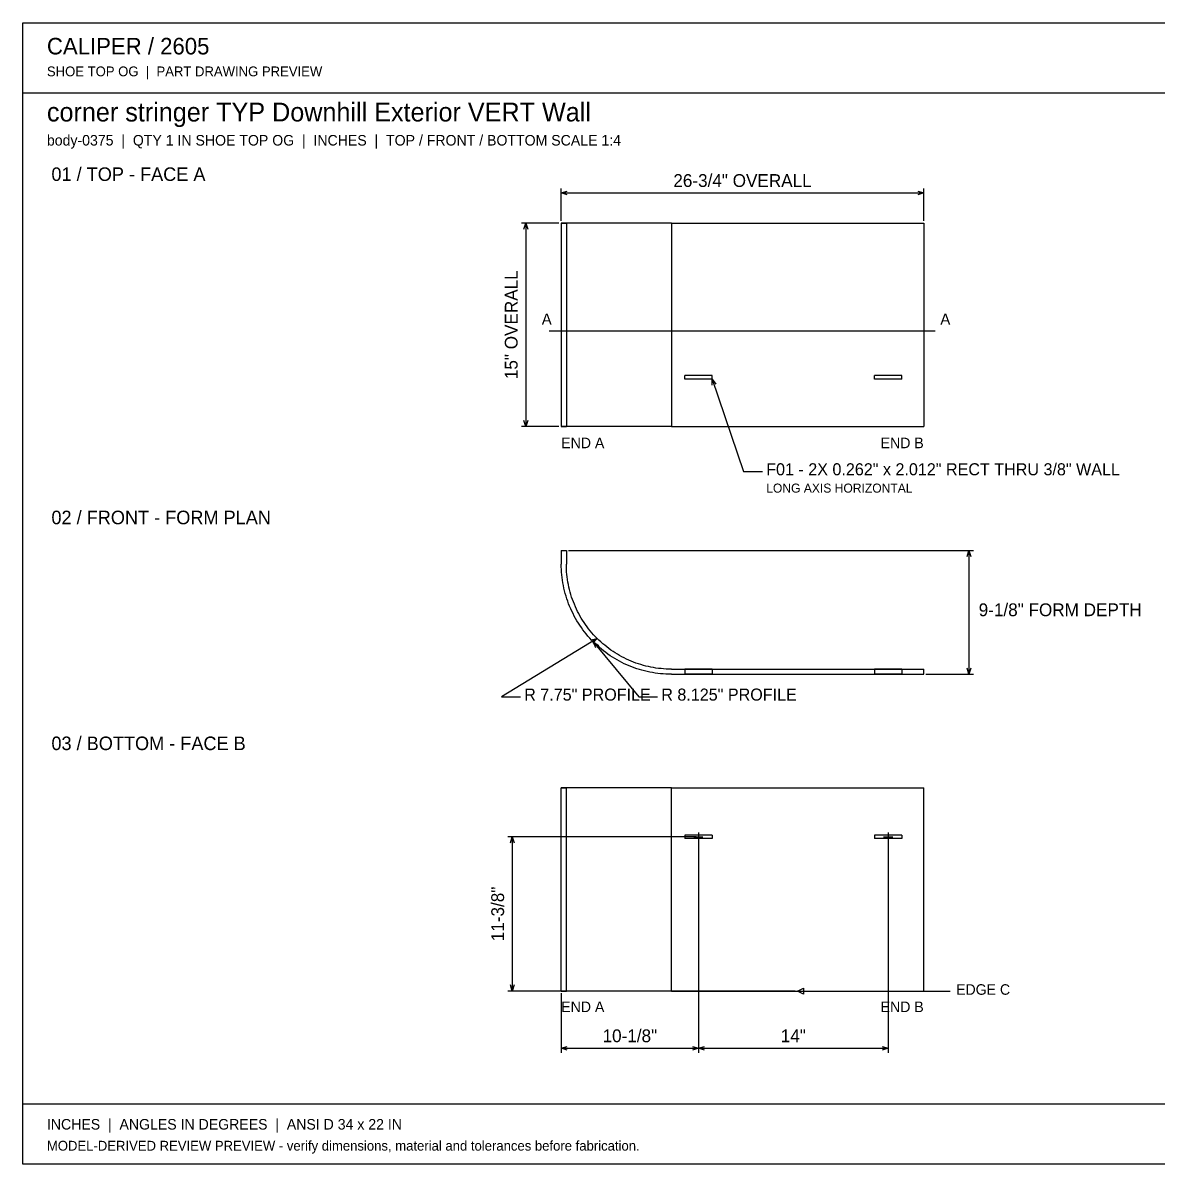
# Model space of a CAD drawing. Header units: inches. Extents: x 2 to 134, y 2 to 86.
# Drawn here: x 1.9 to 85.7, y 1.9 to 86.1 of the extents above; entities that cross this region are included whole.
import ezdxf
from ezdxf.enums import TextEntityAlignment as Align

# ---------------------------------------------------------------- set-up
doc = ezdxf.new("R2010")
doc.units = ezdxf.units.IN
doc.header["$MEASUREMENT"] = 0

msp = doc.modelspace()

# ---------------------------------------------------------------- linework, layer by layer
at = {"layer": 'ANNOTATION'}
for p, q in [((41.625, 71.5), (41.625, 73.889)), ((41.625, 73.556), (42.069, 73.694)), ((41.625, 73.556), (68.375, 73.556)), ((42.069, 73.417), (41.625, 73.556)), ((67.931, 73.694), (68.375, 73.556)), ((68.375, 73.556), (67.931, 73.417)), ((68.375, 71.5), (68.375, 73.889)), ((41.458, 71.333), (38.681, 71.333)), ((38.875, 70.889), (39.014, 71.333)), ((39.014, 71.333), (39.014, 56.333)), ((39.014, 71.333), (39.153, 70.889)), ((40.736, 63.383), (69.208, 63.383)), ((52.756, 59.827), (55.083, 53)), ((52.768, 59.362), (52.756, 59.827)), ((52.756, 59.827), (53.031, 59.451)), ((39.014, 56.333), (38.875, 56.778)), ((39.153, 56.778), (39.014, 56.333)), ((41.458, 56.333), (38.681, 56.333)), ((55.083, 53), (56.472, 53)), ((42.167, 47.167), (72.042, 47.167)), ((71.569, 46.722), (71.708, 47.167)), ((71.708, 47.167), (71.708, 38.042)), ((71.708, 47.167), (71.847, 46.722)), ((44.27, 40.687), (37.222, 36.375)), ((43.818, 40.573), (44.27, 40.687)), ((44.27, 40.687), (43.963, 40.336)), ((44.005, 40.421), (47.338, 36.375)), ((44.18, 39.99), (44.005, 40.421)), ((44.005, 40.421), (44.395, 40.167)), ((68.542, 38.042), (72.042, 38.042)), ((71.708, 38.042), (71.569, 38.486)), ((71.847, 38.486), (71.708, 38.042)), ((37.222, 36.375), (38.611, 36.375)), ((47.338, 36.375), (48.727, 36.375)), ((51.75, 26.375), (51.75, 25.708)), ((65.75, 26.375), (65.75, 25.708)), ((51.583, 26.042), (37.681, 26.042)), ((37.875, 25.597), (38.014, 26.042)), ((38.014, 26.042), (38.014, 14.667)), ((38.014, 26.042), (38.153, 25.597)), ((51.417, 26.042), (52.083, 26.042)), ((51.75, 25.875), (51.75, 10.111)), ((51.75, 25.875), (51.75, 10.111)), ((65.417, 26.042), (66.083, 26.042)), ((65.75, 25.875), (65.75, 10.111)), ((58.896, 14.667), (37.681, 14.667)), ((38.014, 14.667), (37.875, 15.111)), ((38.153, 15.111), (38.014, 14.667)), ((41.625, 14.5), (41.625, 10.111)), ((59.063, 14.667), (59.507, 14.889)), ((59.063, 14.667), (70.319, 14.667)), ((59.507, 14.444), (59.063, 14.667)), ((59.507, 14.889), (59.507, 14.444)), ((41.625, 10.444), (42.069, 10.583)), ((41.625, 10.444), (51.75, 10.444)), ((42.069, 10.306), (41.625, 10.444)), ((51.306, 10.583), (51.75, 10.444)), ((51.75, 10.444), (51.306, 10.306)), ((51.75, 10.444), (52.194, 10.583)), ((51.75, 10.444), (65.75, 10.444)), ((52.194, 10.306), (51.75, 10.444)), ((65.306, 10.583), (65.75, 10.444)), ((65.75, 10.444), (65.306, 10.306))]:
    msp.add_line(p, q, dxfattribs=at)
at = {"layer": 'OUTLINE'}
for p, q in [((1.889, 86.111), (134.111, 86.111)), ((1.889, 1.889), (1.889, 86.111)), ((1.889, 80.944), (134.111, 80.944)), ((41.625, 71.333), (41.625, 56.333)), ((41.627, 71.333), (41.625, 71.333)), ((41.625, 71.333), (42, 71.333)), ((41.625, 71.333), (41.625, 56.333)), ((41.635, 71.333), (41.627, 71.333)), ((41.647, 71.333), (41.635, 71.333)), ((41.664, 71.333), (41.647, 71.333)), ((41.686, 71.333), (41.664, 71.333)), ((41.713, 71.333), (41.686, 71.333)), ((41.745, 71.333), (41.713, 71.333)), ((41.781, 71.333), (41.745, 71.333)), ((41.822, 71.333), (41.781, 71.333)), ((41.868, 71.333), (41.822, 71.333)), ((41.919, 71.333), (41.868, 71.333)), ((41.975, 71.333), (41.919, 71.333)), ((42.035, 71.333), (41.975, 71.333)), ((42, 71.333), (42, 56.333)), ((42, 71.333), (42, 56.333)), ((42.002, 71.333), (42, 71.333)), ((42.009, 71.333), (42.002, 71.333)), ((42.021, 71.333), (42.009, 71.333)), ((42.037, 71.333), (42.021, 71.333)), ((42.1, 71.333), (42.035, 71.333)), ((42.058, 71.333), (42.037, 71.333)), ((42.084, 71.333), (42.058, 71.333)), ((42.114, 71.333), (42.084, 71.333)), ((42.169, 71.333), (42.1, 71.333)), ((42.149, 71.333), (42.114, 71.333)), ((42.188, 71.333), (42.149, 71.333)), ((42.243, 71.333), (42.169, 71.333)), ((42.232, 71.333), (42.188, 71.333)), ((42.281, 71.333), (42.232, 71.333)), ((42.322, 71.333), (42.243, 71.333)), ((42.334, 71.333), (42.281, 71.333)), ((42.405, 71.333), (42.322, 71.333)), ((42.391, 71.333), (42.334, 71.333)), ((42.453, 71.333), (42.391, 71.333)), ((42.493, 71.333), (42.405, 71.333)), ((42.519, 71.333), (42.453, 71.333)), ((42.584, 71.333), (42.493, 71.333)), ((42.59, 71.333), (42.519, 71.333)), ((42.681, 71.333), (42.584, 71.333)), ((42.665, 71.333), (42.59, 71.333)), ((42.744, 71.333), (42.665, 71.333)), ((42.781, 71.333), (42.681, 71.333)), ((42.828, 71.333), (42.744, 71.333)), ((42.886, 71.333), (42.781, 71.333)), ((42.915, 71.333), (42.828, 71.333)), ((42.994, 71.333), (42.886, 71.333)), ((43.007, 71.333), (42.915, 71.333)), ((43.107, 71.333), (42.994, 71.333)), ((43.103, 71.333), (43.007, 71.333)), ((43.202, 71.333), (43.103, 71.333)), ((43.224, 71.333), (43.107, 71.333)), ((43.306, 71.333), (43.202, 71.333)), ((43.345, 71.333), (43.224, 71.333)), ((43.414, 71.333), (43.306, 71.333)), ((43.469, 71.333), (43.345, 71.333)), ((43.525, 71.333), (43.414, 71.333)), ((43.598, 71.333), (43.469, 71.333)), ((43.64, 71.333), (43.525, 71.333)), ((43.73, 71.333), (43.598, 71.333)), ((43.759, 71.333), (43.64, 71.333)), ((43.865, 71.333), (43.73, 71.333)), ((43.882, 71.333), (43.759, 71.333)), ((44.005, 71.333), (43.865, 71.333)), ((44.008, 71.333), (43.882, 71.333)), ((44.147, 71.333), (44.005, 71.333)), ((44.137, 71.333), (44.008, 71.333)), ((44.27, 71.333), (44.137, 71.333)), ((44.294, 71.333), (44.147, 71.333)), ((44.406, 71.333), (44.27, 71.333)), ((44.443, 71.333), (44.294, 71.333)), ((44.545, 71.333), (44.406, 71.333)), ((44.596, 71.333), (44.443, 71.333)), ((44.688, 71.333), (44.545, 71.333)), ((44.751, 71.333), (44.596, 71.333)), ((44.833, 71.333), (44.688, 71.333)), ((44.91, 71.333), (44.751, 71.333)), ((44.982, 71.333), (44.833, 71.333)), ((45.072, 71.333), (44.91, 71.333)), ((45.133, 71.333), (44.982, 71.333)), ((45.236, 71.333), (45.072, 71.333)), ((45.287, 71.333), (45.133, 71.333)), ((45.403, 71.333), (45.236, 71.333)), ((45.444, 71.333), (45.287, 71.333)), ((45.573, 71.333), (45.403, 71.333)), ((45.604, 71.333), (45.444, 71.333)), ((45.745, 71.333), (45.573, 71.333)), ((45.766, 71.333), (45.604, 71.333)), ((45.92, 71.333), (45.745, 71.333)), ((45.93, 71.333), (45.766, 71.333)), ((46.097, 71.333), (45.92, 71.333)), ((46.097, 71.333), (45.93, 71.333)), ((46.276, 71.333), (46.097, 71.333)), ((46.266, 71.333), (46.097, 71.333)), ((46.436, 71.333), (46.266, 71.333)), ((46.457, 71.333), (46.276, 71.333)), ((46.609, 71.333), (46.436, 71.333)), ((46.641, 71.333), (46.457, 71.333)), ((46.784, 71.333), (46.609, 71.333)), ((46.826, 71.333), (46.641, 71.333)), ((46.961, 71.333), (46.784, 71.333)), ((47.013, 71.333), (46.826, 71.333)), ((47.139, 71.333), (46.961, 71.333)), ((47.201, 71.333), (47.013, 71.333)), ((47.319, 71.333), (47.139, 71.333)), ((47.391, 71.333), (47.201, 71.333)), ((47.5, 71.333), (47.319, 71.333)), ((47.583, 71.333), (47.391, 71.333)), ((47.683, 71.333), (47.5, 71.333)), ((47.776, 71.333), (47.583, 71.333)), ((47.867, 71.333), (47.683, 71.333)), ((47.97, 71.333), (47.776, 71.333)), ((48.052, 71.333), (47.867, 71.333)), ((48.165, 71.333), (47.97, 71.333)), ((48.238, 71.333), (48.052, 71.333)), ((48.361, 71.333), (48.165, 71.333)), ((48.425, 71.333), (48.238, 71.333)), ((48.558, 71.333), (48.361, 71.333)), ((48.613, 71.333), (48.425, 71.333)), ((48.755, 71.333), (48.558, 71.333)), ((48.801, 71.333), (48.613, 71.333)), ((48.954, 71.333), (48.755, 71.333)), ((48.99, 71.333), (48.801, 71.333)), ((49.152, 71.333), (48.954, 71.333)), ((49.18, 71.333), (48.99, 71.333)), ((49.351, 71.333), (49.152, 71.333)), ((49.37, 71.333), (49.18, 71.333)), ((49.551, 71.333), (49.351, 71.333)), ((49.56, 71.333), (49.37, 71.333)), ((49.75, 71.333), (49.551, 71.333)), ((49.75, 71.333), (49.56, 71.333)), ((49.75, 71.333), (68.375, 71.333)), ((49.75, 71.333), (49.75, 56.333)), ((49.75, 71.333), (68.375, 71.333)), ((49.75, 71.333), (49.75, 56.333)), ((68.375, 71.333), (68.375, 56.333)), ((68.375, 71.333), (68.375, 56.333)), ((50.744, 59.827), (50.744, 60.089)), ((52.756, 60.089), (50.744, 60.089)), ((50.744, 59.827), (50.744, 60.089)), ((52.756, 60.089), (50.744, 60.089)), ((52.756, 59.827), (50.744, 59.827)), ((52.756, 59.827), (50.744, 59.827)), ((52.756, 59.827), (52.756, 60.089)), ((52.756, 59.827), (52.756, 60.089)), ((66.756, 60.089), (64.744, 60.089)), ((64.744, 59.827), (64.744, 60.089)), ((64.744, 59.827), (64.744, 60.089)), ((66.756, 60.089), (64.744, 60.089)), ((66.756, 59.827), (64.744, 59.827)), ((66.756, 59.827), (64.744, 59.827)), ((66.756, 59.827), (66.756, 60.089)), ((66.756, 59.827), (66.756, 60.089)), ((41.625, 56.333), (42, 56.333)), ((41.627, 56.333), (41.625, 56.333)), ((41.635, 56.333), (41.627, 56.333)), ((41.647, 56.333), (41.635, 56.333)), ((41.664, 56.333), (41.647, 56.333)), ((41.686, 56.333), (41.664, 56.333)), ((41.713, 56.333), (41.686, 56.333)), ((41.745, 56.333), (41.713, 56.333)), ((41.781, 56.333), (41.745, 56.333)), ((41.822, 56.333), (41.781, 56.333)), ((41.868, 56.333), (41.822, 56.333)), ((41.919, 56.333), (41.868, 56.333)), ((41.975, 56.333), (41.919, 56.333)), ((42.035, 56.333), (41.975, 56.333)), ((42.002, 56.333), (42, 56.333)), ((42.009, 56.333), (42.002, 56.333)), ((42.021, 56.333), (42.009, 56.333)), ((42.037, 56.333), (42.021, 56.333)), ((42.1, 56.333), (42.035, 56.333)), ((42.058, 56.333), (42.037, 56.333)), ((42.084, 56.333), (42.058, 56.333)), ((42.114, 56.333), (42.084, 56.333)), ((42.169, 56.333), (42.1, 56.333)), ((42.149, 56.333), (42.114, 56.333)), ((42.188, 56.333), (42.149, 56.333)), ((42.243, 56.333), (42.169, 56.333)), ((42.232, 56.333), (42.188, 56.333)), ((42.281, 56.333), (42.232, 56.333)), ((42.322, 56.333), (42.243, 56.333)), ((42.334, 56.333), (42.281, 56.333)), ((42.405, 56.333), (42.322, 56.333)), ((42.391, 56.333), (42.334, 56.333)), ((42.453, 56.333), (42.391, 56.333)), ((42.493, 56.333), (42.405, 56.333)), ((42.519, 56.333), (42.453, 56.333)), ((42.584, 56.333), (42.493, 56.333)), ((42.59, 56.333), (42.519, 56.333)), ((42.681, 56.333), (42.584, 56.333)), ((42.665, 56.333), (42.59, 56.333)), ((42.744, 56.333), (42.665, 56.333)), ((42.781, 56.333), (42.681, 56.333)), ((42.828, 56.333), (42.744, 56.333)), ((42.886, 56.333), (42.781, 56.333)), ((42.915, 56.333), (42.828, 56.333)), ((42.994, 56.333), (42.886, 56.333)), ((43.007, 56.333), (42.915, 56.333)), ((43.107, 56.333), (42.994, 56.333)), ((43.103, 56.333), (43.007, 56.333)), ((43.202, 56.333), (43.103, 56.333)), ((43.224, 56.333), (43.107, 56.333)), ((43.306, 56.333), (43.202, 56.333)), ((43.345, 56.333), (43.224, 56.333)), ((43.414, 56.333), (43.306, 56.333)), ((43.469, 56.333), (43.345, 56.333)), ((43.525, 56.333), (43.414, 56.333)), ((43.598, 56.333), (43.469, 56.333)), ((43.64, 56.333), (43.525, 56.333)), ((43.73, 56.333), (43.598, 56.333)), ((43.759, 56.333), (43.64, 56.333)), ((43.865, 56.333), (43.73, 56.333)), ((43.882, 56.333), (43.759, 56.333)), ((44.005, 56.333), (43.865, 56.333)), ((44.008, 56.333), (43.882, 56.333)), ((44.147, 56.333), (44.005, 56.333)), ((44.137, 56.333), (44.008, 56.333)), ((44.27, 56.333), (44.137, 56.333)), ((44.294, 56.333), (44.147, 56.333)), ((44.406, 56.333), (44.27, 56.333)), ((44.443, 56.333), (44.294, 56.333)), ((44.545, 56.333), (44.406, 56.333)), ((44.596, 56.333), (44.443, 56.333)), ((44.688, 56.333), (44.545, 56.333)), ((44.751, 56.333), (44.596, 56.333)), ((44.833, 56.333), (44.688, 56.333)), ((44.91, 56.333), (44.751, 56.333)), ((44.982, 56.333), (44.833, 56.333)), ((45.072, 56.333), (44.91, 56.333)), ((45.133, 56.333), (44.982, 56.333)), ((45.236, 56.333), (45.072, 56.333)), ((45.287, 56.333), (45.133, 56.333)), ((45.403, 56.333), (45.236, 56.333)), ((45.444, 56.333), (45.287, 56.333)), ((45.573, 56.333), (45.403, 56.333)), ((45.604, 56.333), (45.444, 56.333)), ((45.745, 56.333), (45.573, 56.333)), ((45.766, 56.333), (45.604, 56.333)), ((45.92, 56.333), (45.745, 56.333)), ((45.93, 56.333), (45.766, 56.333)), ((46.097, 56.333), (45.92, 56.333)), ((46.097, 56.333), (45.93, 56.333)), ((46.266, 56.333), (46.097, 56.333)), ((46.276, 56.333), (46.097, 56.333)), ((46.436, 56.333), (46.266, 56.333)), ((46.457, 56.333), (46.276, 56.333)), ((46.609, 56.333), (46.436, 56.333)), ((46.641, 56.333), (46.457, 56.333)), ((46.784, 56.333), (46.609, 56.333)), ((46.826, 56.333), (46.641, 56.333)), ((46.961, 56.333), (46.784, 56.333)), ((47.013, 56.333), (46.826, 56.333)), ((47.139, 56.333), (46.961, 56.333)), ((47.201, 56.333), (47.013, 56.333)), ((47.319, 56.333), (47.139, 56.333)), ((47.391, 56.333), (47.201, 56.333)), ((47.5, 56.333), (47.319, 56.333)), ((47.583, 56.333), (47.391, 56.333)), ((47.683, 56.333), (47.5, 56.333)), ((47.776, 56.333), (47.583, 56.333)), ((47.867, 56.333), (47.683, 56.333)), ((47.97, 56.333), (47.776, 56.333)), ((48.052, 56.333), (47.867, 56.333)), ((48.165, 56.333), (47.97, 56.333)), ((48.238, 56.333), (48.052, 56.333)), ((48.361, 56.333), (48.165, 56.333)), ((48.425, 56.333), (48.238, 56.333)), ((48.558, 56.333), (48.361, 56.333)), ((48.613, 56.333), (48.425, 56.333)), ((48.755, 56.333), (48.558, 56.333)), ((48.801, 56.333), (48.613, 56.333)), ((48.954, 56.333), (48.755, 56.333)), ((48.99, 56.333), (48.801, 56.333)), ((49.152, 56.333), (48.954, 56.333)), ((49.18, 56.333), (48.99, 56.333)), ((49.351, 56.333), (49.152, 56.333)), ((49.37, 56.333), (49.18, 56.333)), ((49.551, 56.333), (49.351, 56.333)), ((49.56, 56.333), (49.37, 56.333)), ((49.75, 56.333), (49.551, 56.333)), ((49.75, 56.333), (49.56, 56.333)), ((49.75, 56.333), (68.375, 56.333)), ((49.75, 56.333), (68.375, 56.333)), ((41.625, 47.167), (42, 47.167)), ((41.625, 47.167), (42, 47.167)), ((41.625, 47.167), (41.625, 46.167)), ((41.625, 47.167), (41.625, 46.167)), ((42, 47.167), (42, 46.167)), ((42, 47.167), (42, 46.167)), ((41.627, 45.967), (41.625, 46.167)), ((41.627, 45.967), (41.625, 46.167)), ((41.635, 45.768), (41.627, 45.967)), ((41.635, 45.768), (41.627, 45.967)), ((41.647, 45.569), (41.635, 45.768)), ((41.647, 45.569), (41.635, 45.768)), ((41.664, 45.37), (41.647, 45.569)), ((41.664, 45.37), (41.647, 45.569)), ((42.002, 45.976), (42, 46.167)), ((42.002, 45.976), (42, 46.167)), ((42.009, 45.786), (42.002, 45.976)), ((42.009, 45.786), (42.002, 45.976)), ((42.021, 45.597), (42.009, 45.786)), ((42.021, 45.597), (42.009, 45.786)), ((42.037, 45.407), (42.021, 45.597)), ((42.037, 45.407), (42.021, 45.597)), ((41.686, 45.172), (41.664, 45.37)), ((41.686, 45.172), (41.664, 45.37)), ((41.713, 44.974), (41.686, 45.172)), ((41.713, 44.974), (41.686, 45.172)), ((41.745, 44.778), (41.713, 44.974)), ((41.745, 44.778), (41.713, 44.974)), ((41.781, 44.582), (41.745, 44.778)), ((41.781, 44.582), (41.745, 44.778)), ((42.058, 45.218), (42.037, 45.407)), ((42.058, 45.218), (42.037, 45.407)), ((42.084, 45.03), (42.058, 45.218)), ((42.084, 45.03), (42.058, 45.218)), ((42.114, 44.842), (42.084, 45.03)), ((42.114, 44.842), (42.084, 45.03)), ((42.149, 44.655), (42.114, 44.842)), ((42.149, 44.655), (42.114, 44.842)), ((42.188, 44.469), (42.149, 44.655)), ((42.188, 44.469), (42.149, 44.655)), ((41.822, 44.386), (41.781, 44.582)), ((41.822, 44.386), (41.781, 44.582)), ((41.868, 44.192), (41.822, 44.386)), ((41.868, 44.192), (41.822, 44.386)), ((41.919, 44), (41.868, 44.192)), ((41.919, 44), (41.868, 44.192)), ((41.975, 43.808), (41.919, 44)), ((41.975, 43.808), (41.919, 44)), ((42.035, 43.618), (41.975, 43.808)), ((42.035, 43.618), (41.975, 43.808)), ((42.232, 44.284), (42.188, 44.469)), ((42.232, 44.284), (42.188, 44.469)), ((42.281, 44.1), (42.232, 44.284)), ((42.281, 44.1), (42.232, 44.284)), ((42.334, 43.917), (42.281, 44.1)), ((42.334, 43.917), (42.281, 44.1)), ((42.391, 43.736), (42.334, 43.917)), ((42.391, 43.736), (42.334, 43.917)), ((42.1, 43.429), (42.035, 43.618)), ((42.1, 43.429), (42.035, 43.618)), ((42.169, 43.243), (42.1, 43.429)), ((42.169, 43.243), (42.1, 43.429)), ((42.243, 43.057), (42.169, 43.243)), ((42.243, 43.057), (42.169, 43.243)), ((42.322, 42.874), (42.243, 43.057)), ((42.322, 42.874), (42.243, 43.057)), ((42.453, 43.556), (42.391, 43.736)), ((42.453, 43.556), (42.391, 43.736)), ((42.519, 43.377), (42.453, 43.556)), ((42.519, 43.377), (42.453, 43.556)), ((42.59, 43.201), (42.519, 43.377)), ((42.59, 43.201), (42.519, 43.377)), ((42.665, 43.026), (42.59, 43.201)), ((42.665, 43.026), (42.59, 43.201)), ((42.744, 42.853), (42.665, 43.026)), ((42.744, 42.853), (42.665, 43.026)), ((42.405, 42.693), (42.322, 42.874)), ((42.405, 42.693), (42.322, 42.874)), ((42.493, 42.514), (42.405, 42.693)), ((42.493, 42.514), (42.405, 42.693)), ((42.584, 42.337), (42.493, 42.514)), ((42.584, 42.337), (42.493, 42.514)), ((42.681, 42.162), (42.584, 42.337)), ((42.681, 42.162), (42.584, 42.337)), ((42.781, 41.99), (42.681, 42.162)), ((42.781, 41.99), (42.681, 42.162)), ((42.828, 42.682), (42.744, 42.853)), ((42.828, 42.682), (42.744, 42.853)), ((42.915, 42.513), (42.828, 42.682)), ((42.915, 42.513), (42.828, 42.682)), ((43.007, 42.347), (42.915, 42.513)), ((43.007, 42.347), (42.915, 42.513)), ((43.103, 42.182), (43.007, 42.347)), ((43.103, 42.182), (43.007, 42.347)), ((43.202, 42.02), (43.103, 42.182)), ((43.202, 42.02), (43.103, 42.182)), ((42.886, 41.82), (42.781, 41.99)), ((42.886, 41.82), (42.781, 41.99)), ((42.994, 41.653), (42.886, 41.82)), ((42.994, 41.653), (42.886, 41.82)), ((43.107, 41.488), (42.994, 41.653)), ((43.107, 41.488), (42.994, 41.653)), ((43.224, 41.327), (43.107, 41.488)), ((43.224, 41.327), (43.107, 41.488)), ((43.306, 41.861), (43.202, 42.02)), ((43.306, 41.861), (43.202, 42.02)), ((43.345, 41.168), (43.224, 41.327)), ((43.345, 41.168), (43.224, 41.327)), ((43.414, 41.704), (43.306, 41.861)), ((43.414, 41.704), (43.306, 41.861)), ((43.525, 41.55), (43.414, 41.704)), ((43.525, 41.55), (43.414, 41.704)), ((43.64, 41.399), (43.525, 41.55)), ((43.64, 41.399), (43.525, 41.55)), ((43.759, 41.25), (43.64, 41.399)), ((43.759, 41.25), (43.64, 41.399)), ((43.469, 41.012), (43.345, 41.168)), ((43.469, 41.012), (43.345, 41.168)), ((43.598, 40.86), (43.469, 41.012)), ((43.598, 40.86), (43.469, 41.012)), ((43.73, 40.71), (43.598, 40.86)), ((43.73, 40.71), (43.598, 40.86)), ((43.865, 40.564), (43.73, 40.71)), ((43.865, 40.564), (43.73, 40.71)), ((43.882, 41.105), (43.759, 41.25)), ((43.882, 41.105), (43.759, 41.25)), ((44.005, 40.421), (43.865, 40.564)), ((44.005, 40.421), (43.865, 40.564)), ((44.008, 40.962), (43.882, 41.105)), ((44.008, 40.962), (43.882, 41.105)), ((44.137, 40.823), (44.008, 40.962)), ((44.137, 40.823), (44.008, 40.962)), ((44.27, 40.687), (44.137, 40.823)), ((44.27, 40.687), (44.137, 40.823)), ((44.406, 40.554), (44.27, 40.687)), ((44.406, 40.554), (44.27, 40.687)), ((44.545, 40.424), (44.406, 40.554)), ((44.545, 40.424), (44.406, 40.554)), ((44.147, 40.282), (44.005, 40.421)), ((44.147, 40.282), (44.005, 40.421)), ((44.294, 40.146), (44.147, 40.282)), ((44.294, 40.146), (44.147, 40.282)), ((44.443, 40.014), (44.294, 40.146)), ((44.443, 40.014), (44.294, 40.146)), ((44.596, 39.886), (44.443, 40.014)), ((44.596, 39.886), (44.443, 40.014)), ((44.688, 40.298), (44.545, 40.424)), ((44.688, 40.298), (44.545, 40.424)), ((44.751, 39.761), (44.596, 39.886)), ((44.751, 39.761), (44.596, 39.886)), ((44.833, 40.176), (44.688, 40.298)), ((44.833, 40.176), (44.688, 40.298)), ((44.91, 39.641), (44.751, 39.761)), ((44.91, 39.641), (44.751, 39.761)), ((44.982, 40.057), (44.833, 40.176)), ((44.982, 40.057), (44.833, 40.176)), ((45.072, 39.524), (44.91, 39.641)), ((45.072, 39.524), (44.91, 39.641)), ((45.133, 39.942), (44.982, 40.057)), ((45.133, 39.942), (44.982, 40.057)), ((45.287, 39.83), (45.133, 39.942)), ((45.287, 39.83), (45.133, 39.942)), ((45.444, 39.723), (45.287, 39.83)), ((45.444, 39.723), (45.287, 39.83)), ((45.604, 39.619), (45.444, 39.723)), ((45.604, 39.619), (45.444, 39.723)), ((45.766, 39.519), (45.604, 39.619)), ((45.766, 39.519), (45.604, 39.619)), ((45.236, 39.411), (45.072, 39.524)), ((45.236, 39.411), (45.072, 39.524)), ((45.403, 39.302), (45.236, 39.411)), ((45.403, 39.302), (45.236, 39.411)), ((45.573, 39.198), (45.403, 39.302)), ((45.573, 39.198), (45.403, 39.302)), ((45.745, 39.097), (45.573, 39.198)), ((45.745, 39.097), (45.573, 39.198)), ((45.92, 39.001), (45.745, 39.097)), ((45.92, 39.001), (45.745, 39.097)), ((45.93, 39.423), (45.766, 39.519)), ((45.93, 39.423), (45.766, 39.519)), ((46.097, 38.909), (45.92, 39.001)), ((46.097, 38.909), (45.92, 39.001)), ((46.097, 39.332), (45.93, 39.423)), ((46.097, 39.332), (45.93, 39.423)), ((46.266, 39.244), (46.097, 39.332)), ((46.266, 39.244), (46.097, 39.332)), ((46.276, 38.822), (46.097, 38.909)), ((46.276, 38.822), (46.097, 38.909)), ((46.436, 39.161), (46.266, 39.244)), ((46.436, 39.161), (46.266, 39.244)), ((46.457, 38.739), (46.276, 38.822)), ((46.457, 38.739), (46.276, 38.822)), ((46.609, 39.082), (46.436, 39.161)), ((46.609, 39.082), (46.436, 39.161)), ((46.784, 39.007), (46.609, 39.082)), ((46.784, 39.007), (46.609, 39.082)), ((46.961, 38.936), (46.784, 39.007)), ((46.961, 38.936), (46.784, 39.007)), ((47.139, 38.87), (46.961, 38.936)), ((47.139, 38.87), (46.961, 38.936)), ((47.319, 38.808), (47.139, 38.87)), ((47.319, 38.808), (47.139, 38.87)), ((47.5, 38.75), (47.319, 38.808)), ((47.5, 38.75), (47.319, 38.808)), ((47.683, 38.697), (47.5, 38.75)), ((47.683, 38.697), (47.5, 38.75)), ((46.641, 38.66), (46.457, 38.739)), ((46.641, 38.66), (46.457, 38.739)), ((46.826, 38.586), (46.641, 38.66)), ((46.826, 38.586), (46.641, 38.66)), ((47.013, 38.517), (46.826, 38.586)), ((47.013, 38.517), (46.826, 38.586)), ((47.201, 38.452), (47.013, 38.517)), ((47.201, 38.452), (47.013, 38.517)), ((47.391, 38.392), (47.201, 38.452)), ((47.391, 38.392), (47.201, 38.452)), ((47.583, 38.336), (47.391, 38.392)), ((47.583, 38.336), (47.391, 38.392)), ((47.776, 38.285), (47.583, 38.336)), ((47.776, 38.285), (47.583, 38.336)), ((47.867, 38.649), (47.683, 38.697)), ((47.867, 38.649), (47.683, 38.697)), ((47.97, 38.239), (47.776, 38.285)), ((47.97, 38.239), (47.776, 38.285)), ((48.052, 38.605), (47.867, 38.649)), ((48.052, 38.605), (47.867, 38.649)), ((48.165, 38.198), (47.97, 38.239)), ((48.165, 38.198), (47.97, 38.239)), ((48.238, 38.566), (48.052, 38.605)), ((48.238, 38.566), (48.052, 38.605)), ((48.361, 38.161), (48.165, 38.198)), ((48.361, 38.161), (48.165, 38.198)), ((48.425, 38.531), (48.238, 38.566)), ((48.425, 38.531), (48.238, 38.566)), ((48.558, 38.13), (48.361, 38.161)), ((48.558, 38.13), (48.361, 38.161)), ((48.613, 38.501), (48.425, 38.531)), ((48.613, 38.501), (48.425, 38.531)), ((48.755, 38.103), (48.558, 38.13)), ((48.755, 38.103), (48.558, 38.13)), ((48.801, 38.475), (48.613, 38.501)), ((48.801, 38.475), (48.613, 38.501)), ((48.954, 38.081), (48.755, 38.103)), ((48.954, 38.081), (48.755, 38.103)), ((48.99, 38.454), (48.801, 38.475)), ((48.99, 38.454), (48.801, 38.475)), ((49.152, 38.064), (48.954, 38.081)), ((49.152, 38.064), (48.954, 38.081)), ((49.18, 38.438), (48.99, 38.454)), ((49.18, 38.438), (48.99, 38.454)), ((49.351, 38.051), (49.152, 38.064)), ((49.351, 38.051), (49.152, 38.064)), ((49.37, 38.426), (49.18, 38.438)), ((49.37, 38.426), (49.18, 38.438)), ((49.551, 38.044), (49.351, 38.051)), ((49.551, 38.044), (49.351, 38.051)), ((49.56, 38.419), (49.37, 38.426)), ((49.56, 38.419), (49.37, 38.426)), ((49.75, 38.042), (49.551, 38.044)), ((49.75, 38.042), (49.551, 38.044)), ((49.75, 38.417), (49.56, 38.419)), ((49.75, 38.417), (49.56, 38.419)), ((49.75, 38.417), (68.375, 38.417)), ((49.75, 38.417), (68.375, 38.417)), ((49.75, 38.042), (68.375, 38.042)), ((49.75, 38.042), (68.375, 38.042)), ((50.744, 38.417), (50.744, 38.042)), ((50.744, 38.417), (50.744, 38.042)), ((52.756, 38.417), (50.744, 38.417)), ((52.756, 38.417), (50.744, 38.417)), ((52.756, 38.042), (50.744, 38.042)), ((52.756, 38.042), (50.744, 38.042)), ((52.756, 38.417), (52.756, 38.042)), ((52.756, 38.417), (52.756, 38.042)), ((64.744, 38.417), (64.744, 38.042)), ((64.744, 38.417), (64.744, 38.042)), ((66.756, 38.417), (64.744, 38.417)), ((66.756, 38.417), (64.744, 38.417)), ((66.756, 38.042), (64.744, 38.042)), ((66.756, 38.042), (64.744, 38.042)), ((66.756, 38.417), (66.756, 38.042)), ((66.756, 38.417), (66.756, 38.042)), ((68.375, 38.042), (68.375, 38.417)), ((68.375, 38.042), (68.375, 38.417)), ((41.625, 14.667), (41.625, 29.667)), ((41.625, 29.667), (42, 29.667)), ((41.627, 29.667), (41.625, 29.667)), ((41.625, 14.667), (41.625, 29.667)), ((41.635, 29.667), (41.627, 29.667)), ((41.647, 29.667), (41.635, 29.667)), ((41.664, 29.667), (41.647, 29.667)), ((41.686, 29.667), (41.664, 29.667)), ((41.713, 29.667), (41.686, 29.667)), ((41.745, 29.667), (41.713, 29.667)), ((41.781, 29.667), (41.745, 29.667)), ((41.822, 29.667), (41.781, 29.667)), ((41.868, 29.667), (41.822, 29.667)), ((41.919, 29.667), (41.868, 29.667)), ((41.975, 29.667), (41.919, 29.667)), ((42.035, 29.667), (41.975, 29.667)), ((42.002, 29.667), (42, 29.667)), ((42, 14.667), (42, 29.667)), ((42, 14.667), (42, 29.667)), ((42.009, 29.667), (42.002, 29.667)), ((42.021, 29.667), (42.009, 29.667)), ((42.037, 29.667), (42.021, 29.667)), ((42.1, 29.667), (42.035, 29.667)), ((42.058, 29.667), (42.037, 29.667)), ((42.084, 29.667), (42.058, 29.667)), ((42.114, 29.667), (42.084, 29.667)), ((42.169, 29.667), (42.1, 29.667)), ((42.149, 29.667), (42.114, 29.667)), ((42.188, 29.667), (42.149, 29.667)), ((42.243, 29.667), (42.169, 29.667)), ((42.232, 29.667), (42.188, 29.667)), ((42.281, 29.667), (42.232, 29.667)), ((42.322, 29.667), (42.243, 29.667)), ((42.334, 29.667), (42.281, 29.667)), ((42.405, 29.667), (42.322, 29.667)), ((42.391, 29.667), (42.334, 29.667)), ((42.453, 29.667), (42.391, 29.667)), ((42.493, 29.667), (42.405, 29.667)), ((42.519, 29.667), (42.453, 29.667)), ((42.584, 29.667), (42.493, 29.667)), ((42.59, 29.667), (42.519, 29.667)), ((42.681, 29.667), (42.584, 29.667)), ((42.665, 29.667), (42.59, 29.667)), ((42.744, 29.667), (42.665, 29.667)), ((42.781, 29.667), (42.681, 29.667)), ((42.828, 29.667), (42.744, 29.667)), ((42.886, 29.667), (42.781, 29.667)), ((42.915, 29.667), (42.828, 29.667)), ((42.994, 29.667), (42.886, 29.667)), ((43.007, 29.667), (42.915, 29.667)), ((43.107, 29.667), (42.994, 29.667)), ((43.103, 29.667), (43.007, 29.667)), ((43.202, 29.667), (43.103, 29.667)), ((43.224, 29.667), (43.107, 29.667)), ((43.306, 29.667), (43.202, 29.667)), ((43.345, 29.667), (43.224, 29.667)), ((43.414, 29.667), (43.306, 29.667)), ((43.469, 29.667), (43.345, 29.667)), ((43.525, 29.667), (43.414, 29.667)), ((43.598, 29.667), (43.469, 29.667)), ((43.64, 29.667), (43.525, 29.667)), ((43.73, 29.667), (43.598, 29.667)), ((43.759, 29.667), (43.64, 29.667)), ((43.865, 29.667), (43.73, 29.667)), ((43.882, 29.667), (43.759, 29.667)), ((44.005, 29.667), (43.865, 29.667)), ((44.008, 29.667), (43.882, 29.667)), ((44.147, 29.667), (44.005, 29.667)), ((44.137, 29.667), (44.008, 29.667)), ((44.27, 29.667), (44.137, 29.667)), ((44.294, 29.667), (44.147, 29.667)), ((44.406, 29.667), (44.27, 29.667)), ((44.443, 29.667), (44.294, 29.667)), ((44.545, 29.667), (44.406, 29.667)), ((44.596, 29.667), (44.443, 29.667)), ((44.688, 29.667), (44.545, 29.667)), ((44.751, 29.667), (44.596, 29.667)), ((44.833, 29.667), (44.688, 29.667)), ((44.91, 29.667), (44.751, 29.667)), ((44.982, 29.667), (44.833, 29.667)), ((45.072, 29.667), (44.91, 29.667)), ((45.133, 29.667), (44.982, 29.667)), ((45.236, 29.667), (45.072, 29.667)), ((45.287, 29.667), (45.133, 29.667)), ((45.403, 29.667), (45.236, 29.667)), ((45.444, 29.667), (45.287, 29.667)), ((45.573, 29.667), (45.403, 29.667)), ((45.604, 29.667), (45.444, 29.667)), ((45.745, 29.667), (45.573, 29.667)), ((45.766, 29.667), (45.604, 29.667)), ((45.92, 29.667), (45.745, 29.667)), ((45.93, 29.667), (45.766, 29.667)), ((46.097, 29.667), (45.92, 29.667)), ((46.097, 29.667), (45.93, 29.667)), ((46.266, 29.667), (46.097, 29.667)), ((46.276, 29.667), (46.097, 29.667)), ((46.436, 29.667), (46.266, 29.667)), ((46.457, 29.667), (46.276, 29.667)), ((46.609, 29.667), (46.436, 29.667)), ((46.641, 29.667), (46.457, 29.667)), ((46.784, 29.667), (46.609, 29.667)), ((46.826, 29.667), (46.641, 29.667)), ((46.961, 29.667), (46.784, 29.667)), ((47.013, 29.667), (46.826, 29.667)), ((47.139, 29.667), (46.961, 29.667)), ((47.201, 29.667), (47.013, 29.667)), ((47.319, 29.667), (47.139, 29.667)), ((47.391, 29.667), (47.201, 29.667)), ((47.5, 29.667), (47.319, 29.667)), ((47.583, 29.667), (47.391, 29.667)), ((47.683, 29.667), (47.5, 29.667)), ((47.776, 29.667), (47.583, 29.667)), ((47.867, 29.667), (47.683, 29.667)), ((47.97, 29.667), (47.776, 29.667)), ((48.052, 29.667), (47.867, 29.667)), ((48.165, 29.667), (47.97, 29.667)), ((48.238, 29.667), (48.052, 29.667)), ((48.361, 29.667), (48.165, 29.667)), ((48.425, 29.667), (48.238, 29.667)), ((48.558, 29.667), (48.361, 29.667)), ((48.613, 29.667), (48.425, 29.667)), ((48.755, 29.667), (48.558, 29.667)), ((48.801, 29.667), (48.613, 29.667)), ((48.954, 29.667), (48.755, 29.667)), ((48.99, 29.667), (48.801, 29.667)), ((49.152, 29.667), (48.954, 29.667)), ((49.18, 29.667), (48.99, 29.667)), ((49.351, 29.667), (49.152, 29.667)), ((49.37, 29.667), (49.18, 29.667)), ((49.551, 29.667), (49.351, 29.667)), ((49.56, 29.667), (49.37, 29.667)), ((49.75, 29.667), (49.551, 29.667)), ((49.75, 29.667), (49.56, 29.667)), ((49.75, 14.667), (49.75, 29.667)), ((49.75, 29.667), (68.375, 29.667)), ((49.75, 29.667), (68.375, 29.667)), ((49.75, 14.667), (49.75, 29.667)), ((68.375, 14.667), (68.375, 29.667)), ((68.375, 14.667), (68.375, 29.667)), ((50.744, 26.173), (50.744, 25.911)), ((50.744, 26.173), (50.744, 25.911)), ((52.756, 26.173), (50.744, 26.173)), ((52.756, 26.173), (50.744, 26.173)), ((52.756, 26.173), (52.756, 25.911)), ((52.756, 26.173), (52.756, 25.911)), ((64.744, 26.173), (64.744, 25.911)), ((66.756, 26.173), (64.744, 26.173)), ((64.744, 26.173), (64.744, 25.911)), ((66.756, 26.173), (64.744, 26.173)), ((66.756, 26.173), (66.756, 25.911)), ((66.756, 26.173), (66.756, 25.911)), ((52.756, 25.911), (50.744, 25.911)), ((52.756, 25.911), (50.744, 25.911)), ((66.756, 25.911), (64.744, 25.911)), ((66.756, 25.911), (64.744, 25.911)), ((41.627, 14.667), (41.625, 14.667)), ((41.625, 14.667), (42, 14.667)), ((41.635, 14.667), (41.627, 14.667)), ((41.647, 14.667), (41.635, 14.667)), ((41.664, 14.667), (41.647, 14.667)), ((41.686, 14.667), (41.664, 14.667)), ((41.713, 14.667), (41.686, 14.667)), ((41.745, 14.667), (41.713, 14.667)), ((41.781, 14.667), (41.745, 14.667)), ((41.822, 14.667), (41.781, 14.667)), ((41.868, 14.667), (41.822, 14.667)), ((41.919, 14.667), (41.868, 14.667)), ((41.975, 14.667), (41.919, 14.667)), ((42.035, 14.667), (41.975, 14.667)), ((42.002, 14.667), (42, 14.667)), ((42.009, 14.667), (42.002, 14.667)), ((42.021, 14.667), (42.009, 14.667)), ((42.037, 14.667), (42.021, 14.667)), ((42.1, 14.667), (42.035, 14.667)), ((42.058, 14.667), (42.037, 14.667)), ((42.084, 14.667), (42.058, 14.667)), ((42.114, 14.667), (42.084, 14.667)), ((42.169, 14.667), (42.1, 14.667)), ((42.149, 14.667), (42.114, 14.667)), ((42.188, 14.667), (42.149, 14.667)), ((42.243, 14.667), (42.169, 14.667)), ((42.232, 14.667), (42.188, 14.667)), ((42.281, 14.667), (42.232, 14.667)), ((42.322, 14.667), (42.243, 14.667)), ((42.334, 14.667), (42.281, 14.667)), ((42.405, 14.667), (42.322, 14.667)), ((42.391, 14.667), (42.334, 14.667)), ((42.453, 14.667), (42.391, 14.667)), ((42.493, 14.667), (42.405, 14.667)), ((42.519, 14.667), (42.453, 14.667)), ((42.584, 14.667), (42.493, 14.667)), ((42.59, 14.667), (42.519, 14.667)), ((42.681, 14.667), (42.584, 14.667)), ((42.665, 14.667), (42.59, 14.667)), ((42.744, 14.667), (42.665, 14.667)), ((42.781, 14.667), (42.681, 14.667)), ((42.828, 14.667), (42.744, 14.667)), ((42.886, 14.667), (42.781, 14.667)), ((42.915, 14.667), (42.828, 14.667)), ((42.994, 14.667), (42.886, 14.667)), ((43.007, 14.667), (42.915, 14.667)), ((43.107, 14.667), (42.994, 14.667)), ((43.103, 14.667), (43.007, 14.667)), ((43.202, 14.667), (43.103, 14.667)), ((43.224, 14.667), (43.107, 14.667)), ((43.306, 14.667), (43.202, 14.667)), ((43.345, 14.667), (43.224, 14.667)), ((43.414, 14.667), (43.306, 14.667)), ((43.469, 14.667), (43.345, 14.667)), ((43.525, 14.667), (43.414, 14.667)), ((43.598, 14.667), (43.469, 14.667)), ((43.64, 14.667), (43.525, 14.667)), ((43.73, 14.667), (43.598, 14.667)), ((43.759, 14.667), (43.64, 14.667)), ((43.865, 14.667), (43.73, 14.667)), ((43.882, 14.667), (43.759, 14.667)), ((44.005, 14.667), (43.865, 14.667)), ((44.008, 14.667), (43.882, 14.667)), ((44.147, 14.667), (44.005, 14.667)), ((44.137, 14.667), (44.008, 14.667)), ((44.27, 14.667), (44.137, 14.667)), ((44.294, 14.667), (44.147, 14.667)), ((44.406, 14.667), (44.27, 14.667)), ((44.443, 14.667), (44.294, 14.667)), ((44.545, 14.667), (44.406, 14.667)), ((44.596, 14.667), (44.443, 14.667)), ((44.688, 14.667), (44.545, 14.667)), ((44.751, 14.667), (44.596, 14.667)), ((44.833, 14.667), (44.688, 14.667)), ((44.91, 14.667), (44.751, 14.667)), ((44.982, 14.667), (44.833, 14.667)), ((45.072, 14.667), (44.91, 14.667)), ((45.133, 14.667), (44.982, 14.667)), ((45.236, 14.667), (45.072, 14.667)), ((45.287, 14.667), (45.133, 14.667)), ((45.403, 14.667), (45.236, 14.667)), ((45.444, 14.667), (45.287, 14.667)), ((45.573, 14.667), (45.403, 14.667)), ((45.604, 14.667), (45.444, 14.667)), ((45.745, 14.667), (45.573, 14.667)), ((45.766, 14.667), (45.604, 14.667)), ((45.92, 14.667), (45.745, 14.667)), ((45.93, 14.667), (45.766, 14.667)), ((46.097, 14.667), (45.92, 14.667)), ((46.097, 14.667), (45.93, 14.667)), ((46.276, 14.667), (46.097, 14.667)), ((46.266, 14.667), (46.097, 14.667)), ((46.436, 14.667), (46.266, 14.667)), ((46.457, 14.667), (46.276, 14.667)), ((46.609, 14.667), (46.436, 14.667)), ((46.641, 14.667), (46.457, 14.667)), ((46.784, 14.667), (46.609, 14.667)), ((46.826, 14.667), (46.641, 14.667)), ((46.961, 14.667), (46.784, 14.667)), ((47.013, 14.667), (46.826, 14.667)), ((47.139, 14.667), (46.961, 14.667)), ((47.201, 14.667), (47.013, 14.667)), ((47.319, 14.667), (47.139, 14.667)), ((47.391, 14.667), (47.201, 14.667)), ((47.5, 14.667), (47.319, 14.667)), ((47.583, 14.667), (47.391, 14.667)), ((47.683, 14.667), (47.5, 14.667)), ((47.776, 14.667), (47.583, 14.667)), ((47.867, 14.667), (47.683, 14.667)), ((47.97, 14.667), (47.776, 14.667)), ((48.052, 14.667), (47.867, 14.667)), ((48.165, 14.667), (47.97, 14.667)), ((48.238, 14.667), (48.052, 14.667)), ((48.361, 14.667), (48.165, 14.667)), ((48.425, 14.667), (48.238, 14.667)), ((48.558, 14.667), (48.361, 14.667)), ((48.613, 14.667), (48.425, 14.667)), ((48.755, 14.667), (48.558, 14.667)), ((48.801, 14.667), (48.613, 14.667)), ((48.954, 14.667), (48.755, 14.667)), ((48.99, 14.667), (48.801, 14.667)), ((49.152, 14.667), (48.954, 14.667)), ((49.18, 14.667), (48.99, 14.667)), ((49.351, 14.667), (49.152, 14.667)), ((49.37, 14.667), (49.18, 14.667)), ((49.551, 14.667), (49.351, 14.667)), ((49.56, 14.667), (49.37, 14.667)), ((49.75, 14.667), (49.551, 14.667)), ((49.75, 14.667), (49.56, 14.667)), ((49.75, 14.667), (68.375, 14.667)), ((49.75, 14.667), (68.375, 14.667)), ((1.889, 6.333), (134.111, 6.333)), ((134.111, 1.889), (1.889, 1.889))]:
    msp.add_line(p, q, dxfattribs=at)

# ---------------------------------------------------------------- texts
at = {"layer": 'ANNOTATION'}
for s, height, p in [('CALIPER / 2605', 1.22222, (3.667, 83.778)), ('SHOE TOP OG  |  PART DRAWING PREVIEW', 0.72222, (3.667, 82.167)), ('corner stringer TYP Downhill Exterior VERT Wall', 1.38889, (3.667, 78.833)), ('body-0375  |  QTY 1 IN SHOE TOP OG  |  INCHES  |  TOP / FRONT / BOTTOM SCALE 1:4', 0.77778, (3.667, 77.056)), ('01 / TOP - FACE A', 1, (4, 74.444)), ('A', 0.833, (40.181, 63.828)), ('A', 0.833, (69.597, 63.828)), ('END A', 0.7778, (41.625, 54.722)), ('F01 - 2X 0.262" x 2.012" RECT THRU 3/8" WALL', 0.88889, (56.75, 52.722)), ('LONG AXIS HORIZONTAL', 0.66667, (56.75, 51.444)), ('02 / FRONT - FORM PLAN', 1, (4, 49.111)), ('9-1/8" FORM DEPTH', 0.94444, (72.431, 42.326)), ('R 7.75" PROFILE', 0.88889, (38.889, 36.097)), ('R 8.125" PROFILE', 0.88889, (49.005, 36.097)), ('03 / BOTTOM - FACE B', 1, (4, 32.444)), ('EDGE C', 0.7778, (70.764, 14.389)), ('END A', 0.7778, (41.625, 13.111)), ('INCHES  |  ANGLES IN DEGREES  |  ANSI D 34 x 22 IN', 0.77778, (3.667, 4.444)), ('MODEL-DERIVED REVIEW PREVIEW - verify dimensions, material and tolerances before fabrication.', 0.72222, (3.667, 2.889))]:
    msp.add_text(s, height=height, dxfattribs=at).set_placement(p)
for s, height, p in [('26-3/4" OVERALL', 0.94444, (55, 74)), ('10-1/8"', 0.9444, (46.687, 10.889)), ('14"', 0.9444, (58.75, 10.889))]:
    msp.add_text(s, height=height, dxfattribs=at).set_placement(p, align=Align.CENTER)
for s, height, p in [('15" OVERALL', 0.94444, (38.403, 63.833)), ('11-3/8"', 0.9444, (37.403, 20.354))]:
    msp.add_text(s, height=height, rotation=90, dxfattribs=at).set_placement(p, align=Align.CENTER)
for p in [(68.375, 54.722), (68.375, 13.111)]:
    msp.add_text('END B', height=0.7778, dxfattribs=at).set_placement(p, align=Align.RIGHT)

doc.saveas('drawing.dxf')
